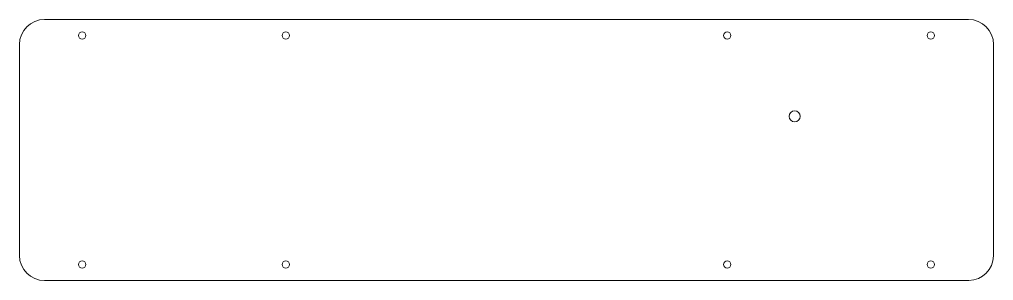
# Model space of a CAD drawing. Header units: millimetres. Extents: x 0 to 273, y 0 to 73.
import ezdxf

# ---------------------------------------------------------------- set-up
doc = ezdxf.new("R2010")
doc.units = ezdxf.units.MM
doc.layers.add('A-DETL', color=90, linetype='Continuous', lineweight=18)

# ---------------------------------------------------------------- blocks, each defined once
blk = doc.blocks.new('two_layer_2')
at = {"layer": 'A-DETL'}
for p, q in [((11933.51, 11526.28), (11674.14, 11526.28)), ((11667.14, 11519.28), (11667.14, 11459.98)), ((11940.51, 11459.9), (11940.51, 11519.28)), ((11674.14, 11452.98), (11933.59, 11452.98))]:
    blk.add_line(p, q, dxfattribs=at)
for centre, radius, start, end in [((11674.14, 11519.28), 7, 90, 180), ((11933.51, 11519.28), 7, 0, 90), ((11684.74, 11521.78), 1, 0, 180), ((11741.89, 11521.78), 1, 0, 180), ((11865.76, 11521.78), 1, 0, 180), ((11922.91, 11521.78), 1, 0, 180), ((11684.74, 11521.78), 1, 180, 0), ((11741.89, 11521.78), 1, 180, 0), ((11865.76, 11521.78), 1, 180, 0), ((11922.91, 11521.78), 1, 180, 0), ((11884.69, 11499.08), 1.54, 0, 180), ((11884.69, 11499.08), 1.54, 180, 0), ((11674.14, 11459.98), 7, 180, 270), ((11933.59, 11459.9), 6.91, 270, 0), ((11684.74, 11457.48), 1, 0, 180), ((11684.74, 11457.48), 1, 180, 0), ((11741.89, 11457.48), 1, 0, 180), ((11741.89, 11457.48), 1, 180, 0), ((11865.76, 11457.48), 1, 0, 180), ((11865.76, 11457.48), 1, 180, 0), ((11922.91, 11457.48), 1, 0, 180), ((11922.91, 11457.48), 1, 180, 0)]:
    blk.add_arc(centre, radius, start, end, dxfattribs=at)

msp = doc.modelspace()

# ---------------------------------------------------------------- block references
msp.add_blockref('two_layer_2', (-11667.12, -11452.84))

doc.saveas('drawing.dxf')
